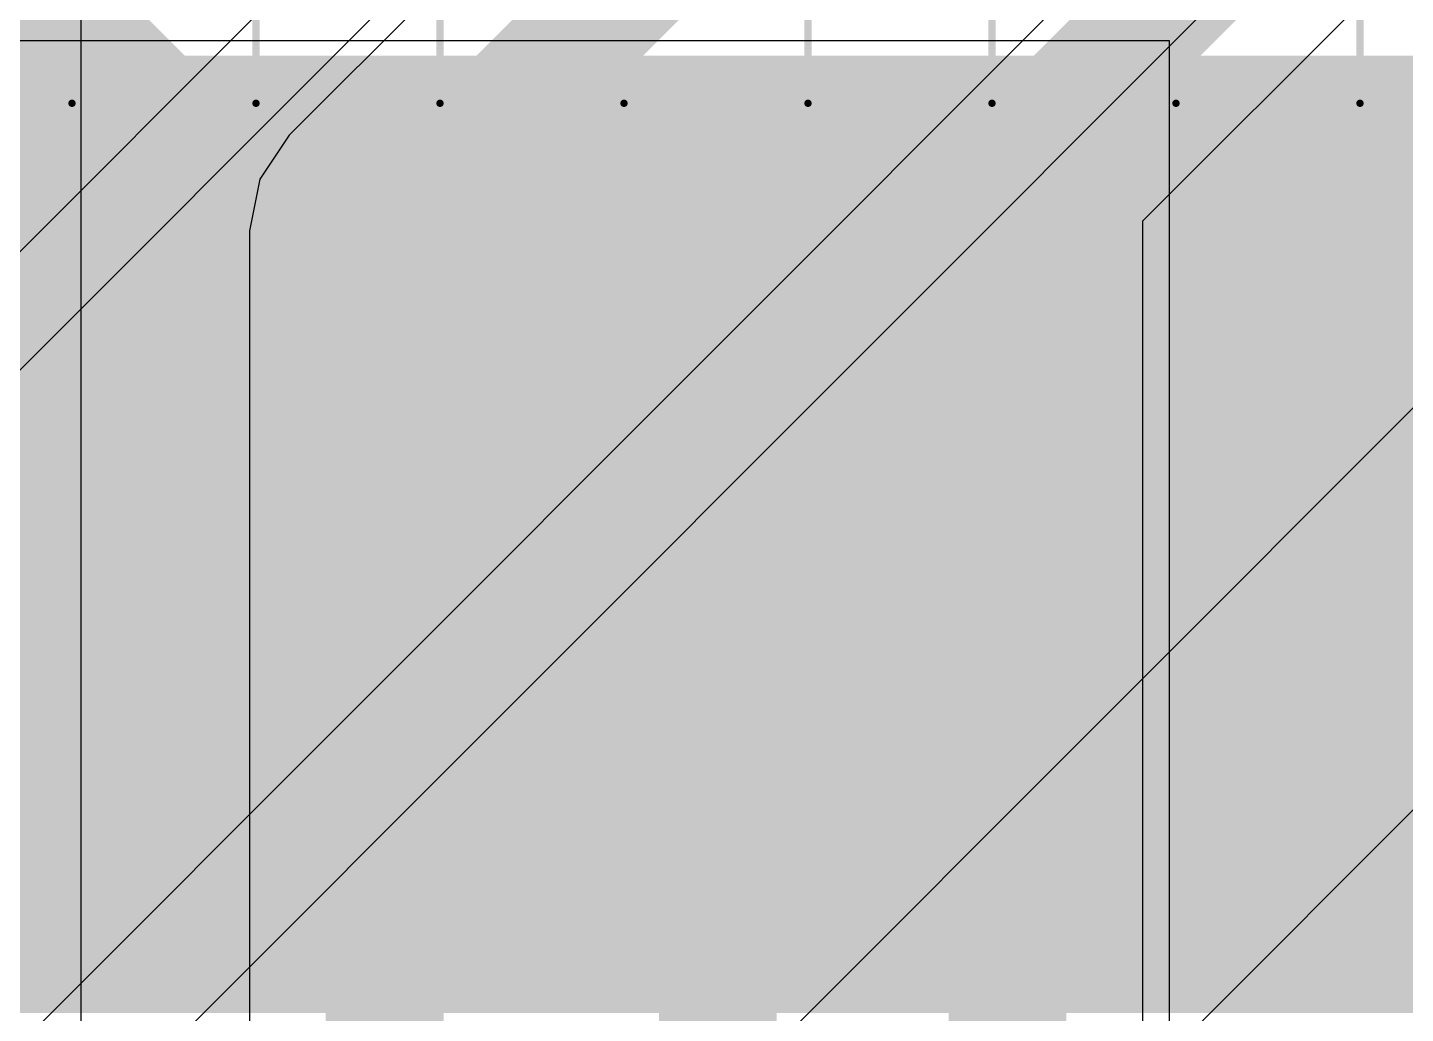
# Model space of a CAD drawing. Header units: inches. Extents: x -6 to 5433, y -4 to 5447.
# Drawn here: x 17.869 to 20.247, y 24.944 to 26.646 of the extents above; entities that cross this region are included whole.
import ezdxf

# ---------------------------------------------------------------- set-up
doc = ezdxf.new("R2010")
doc.units = ezdxf.units.IN
for name, color, linetype in [('Bottom Layer', 5, 'Continuous'), ('Ground', 16, 'Continuous'), ('Mechanical 4', 56, 'Continuous'), ('Top Layer', 1, 'Continuous'), ('Top Paste', 8, 'Continuous'), ('Top Solder', 216, 'Continuous')]:
    doc.layers.add(name, color=color, linetype=linetype)

# ---------------------------------------------------------------- blocks, each defined once
blk = doc.blocks.new('TL3340AF160QG_33')
at = {"layer": 'Top Solder'}
blk.add_line((0.7722, 1.9528), (-5441.5052, 5436.5959), dxfattribs=at)
blk = doc.blocks.new('WQFN_30_EP_2_5_4_5__43')
at = {"layer": 'Top Solder'}
for p in [(1.4499, 1.6459), (1.0303, -1.946), (-1.4501, -1.9542), (-0.9382, -2.4882), (0.6841, -2.4976)]:
    blk.add_line(p, (-5421.1797, -5430.6074), dxfattribs=at)
blk = doc.blocks.new('QTH_030_01_L_D_A_K_TR_154')
at = {"layer": 'Top Layer'}
for points in [[(-4.9025, 3.811), (-4.5975, 3.811), (-4.5975, 2.361), (-4.9025, 2.361)], [(-4.4025, 3.811), (-4.0975, 3.811), (-4.0975, 2.361), (-4.4025, 2.361)], [(-3.9025, 3.811), (-3.5975, 3.811), (-3.5975, 2.361), (-3.9025, 2.361)], [(-3.4025, 3.811), (-3.0975, 3.811), (-3.0975, 2.361), (-3.4025, 2.361)], [(-2.9025, 3.811), (-2.5975, 3.811), (-2.5975, 2.361), (-2.9025, 2.361)]]:
    blk.add_hatch(color=1, dxfattribs=at).paths.add_polyline_path(points)
at = {"layer": 'Top Paste'}
for points in [[(-4.9025, 3.811), (-4.5975, 3.811), (-4.5975, 2.361), (-4.9025, 2.361)], [(-4.4025, 3.811), (-4.0975, 3.811), (-4.0975, 2.361), (-4.4025, 2.361)], [(-3.9025, 3.811), (-3.5975, 3.811), (-3.5975, 2.361), (-3.9025, 2.361)], [(-3.4025, 3.811), (-3.0975, 3.811), (-3.0975, 2.361), (-3.4025, 2.361)], [(-2.9025, 3.811), (-2.5975, 3.811), (-2.5975, 2.361), (-2.9025, 2.361)]]:
    blk.add_hatch(color=8, dxfattribs=at).paths.add_polyline_path(points)
at = {"layer": 'Top Solder'}
for points in [[(-5.0041, 3.9126), (-4.4959, 3.9126), (-4.4959, 2.2594), (-5.0041, 2.2594)], [(-4.5041, 3.9126), (-3.9959, 3.9126), (-3.9959, 2.2594), (-4.5041, 2.2594)], [(-4.0041, 3.9126), (-3.4959, 3.9126), (-3.4959, 2.2594), (-4.0041, 2.2594)], [(-3.5041, 3.9126), (-2.9959, 3.9126), (-2.9959, 2.2594), (-3.5041, 2.2594)], [(-3.0041, 3.9126), (-2.4959, 3.9126), (-2.4959, 2.2594), (-3.0041, 2.2594)]]:
    blk.add_hatch(color=216, dxfattribs=at).paths.add_polyline_path(points)

msp = doc.modelspace()

# ---------------------------------------------------------------- linework, layer by layer
at = {"layer": 'Bottom Layer'}
for points in [[(14.3275, 30.2128, 0.2794, 0.2794, 0), (18.4008, 26.1395, 0.2794, 0.2794, 0)], [(16.7922, 27.1016, 0.2794, 0.2794, 0), (18.2115, 25.6823, 0.2794, 0.2794, 0)], [(18.4008, 26.1395, 0.2794, 0.2794, 0), (21.0144, 26.1395, 0.2794, 0.2794, 0)], [(18.2115, 25.6823, 0.2794, 0.2794, 0), (20.8251, 25.6823, 0.2794, 0.2794, 0)]]:
    msp.add_lwpolyline(points, format="xyseb", dxfattribs=at)
for points in [[(18.331, 26.1395, 0.1397, 0.1397, 1), (18.4707, 26.1395, 0.1397, 0.1397, 1)], [(18.331, 26.1395, 0.1397, 0.1397, 1), (18.4707, 26.1395, 0.1397, 0.1397, 1)], [(18.1416, 25.6823, 0.1397, 0.1397, 1), (18.2813, 25.6823, 0.1397, 0.1397, 1)], [(18.1416, 25.6823, 0.1397, 0.1397, 1), (18.2813, 25.6823, 0.1397, 0.1397, 1)]]:
    msp.add_lwpolyline(points, format="xyseb", close=True, dxfattribs=at)
at = {"layer": 'Ground'}
for p, q in [((21.3483, 29.4872), (18.3208, 26.4598)), ((19.7937, 26.3117), (21.8689, 28.3869)), ((17.9618, 24.3989), (17.9618, 27.3113)), ((18.3208, 26.4598), (18.2703, 26.3841)), ((18.2703, 26.3841), (18.2525, 26.2949)), ((19.7937, 24.8632), (19.7937, 26.3117)), ((18.2525, 26.2949), (18.2525, 24.5815))]:
    msp.add_line(p, q, dxfattribs=at)
for points in [[(18.4856, 26.2949, 0.2032, 0.2032, 0), (21.5131, 29.3224, 0.2032, 0.2032, 0)], [(19.5606, 26.4082, 0.2032, 0.2032, 0), (21.7723, 28.6199, 0.2032, 0.2032, 0)], [(19.5606, 24.2158, 0.2032, 0.2032, 0), (19.5606, 26.4082, 0.2032, 0.2032, 0)], [(18.4856, 24.2158, 0.2032, 0.2032, 0), (18.4856, 26.2949, 0.2032, 0.2032, 0)]]:
    msp.add_lwpolyline(points, format="xyseb", dxfattribs=at)
for points in [[(19.5098, 26.4082, 0.1016, 0.1016, 1), (19.6114, 26.4082, 0.1016, 0.1016, 1)], [(19.5098, 26.4082, 0.1016, 0.1016, 1), (19.6114, 26.4082, 0.1016, 0.1016, 1)], [(18.4348, 26.2949, 0.1016, 0.1016, 1), (18.5364, 26.2949, 0.1016, 0.1016, 1)], [(18.4348, 26.2949, 0.1016, 0.1016, 1), (18.5364, 26.2949, 0.1016, 0.1016, 1)]]:
    msp.add_lwpolyline(points, format="xyseb", close=True, dxfattribs=at)
at = {"layer": 'Mechanical 4'}
for points in [[(17.9462, 26.5149, 0.0127, 0.0127, 0), (17.9462, 27.3979, 0.0127, 0.0127, 0)], [(18.2637, 26.5149, 0.0127, 0.0127, 0), (18.2637, 27.3979, 0.0127, 0.0127, 0)], [(18.5812, 26.5149, 0.0127, 0.0127, 0), (18.5812, 27.3979, 0.0127, 0.0127, 0)], [(18.8987, 26.5149, 0.0127, 0.0127, 0), (18.8987, 27.3979, 0.0127, 0.0127, 0)], [(19.2162, 26.5149, 0.0127, 0.0127, 0), (19.2162, 27.3979, 0.0127, 0.0127, 0)], [(19.5337, 26.5149, 0.0127, 0.0127, 0), (19.5337, 27.3979, 0.0127, 0.0127, 0)], [(19.8512, 26.5149, 0.0127, 0.0127, 0), (19.8512, 27.3979, 0.0127, 0.0127, 0)], [(20.1687, 26.5149, 0.0127, 0.0127, 0), (20.1687, 27.3979, 0.0127, 0.0127, 0)], [(17.9462, 26.5149, 0.0127, 0.0127, 0), (18.2637, 26.5149, 0.0127, 0.0127, 0)], [(18.5812, 26.5149, 0.0127, 0.0127, 0), (18.8987, 26.5149, 0.0127, 0.0127, 0)], [(19.2162, 26.5149, 0.0127, 0.0127, 0), (19.5337, 26.5149, 0.0127, 0.0127, 0)], [(19.8512, 26.5149, 0.0127, 0.0127, 0), (20.1687, 26.5149, 0.0127, 0.0127, 0)], [(3.3624, 26.2949, 0.0127, 0.0127, 0), (27.1324, 26.2949, 0.0127, 0.0127, 0)]]:
    msp.add_lwpolyline(points, format="xyseb", dxfattribs=at)
for points in [[(17.943, 26.5149, 0.00635, 0.00635, 1), (17.9493, 26.5149, 0.00635, 0.00635, 1)], [(17.943, 26.5149, 0.00635, 0.00635, 1), (17.9493, 26.5149, 0.00635, 0.00635, 1)], [(18.2605, 26.5149, 0.00635, 0.00635, 1), (18.2668, 26.5149, 0.00635, 0.00635, 1)], [(18.2605, 26.5149, 0.00635, 0.00635, 1), (18.2668, 26.5149, 0.00635, 0.00635, 1)], [(18.578, 26.5149, 0.00635, 0.00635, 1), (18.5843, 26.5149, 0.00635, 0.00635, 1)], [(18.578, 26.5149, 0.00635, 0.00635, 1), (18.5843, 26.5149, 0.00635, 0.00635, 1)], [(18.8955, 26.5149, 0.00635, 0.00635, 1), (18.9018, 26.5149, 0.00635, 0.00635, 1)], [(18.8955, 26.5149, 0.00635, 0.00635, 1), (18.9018, 26.5149, 0.00635, 0.00635, 1)], [(19.213, 26.5149, 0.00635, 0.00635, 1), (19.2193, 26.5149, 0.00635, 0.00635, 1)], [(19.213, 26.5149, 0.00635, 0.00635, 1), (19.2193, 26.5149, 0.00635, 0.00635, 1)], [(19.5305, 26.5149, 0.00635, 0.00635, 1), (19.5368, 26.5149, 0.00635, 0.00635, 1)], [(19.5305, 26.5149, 0.00635, 0.00635, 1), (19.5368, 26.5149, 0.00635, 0.00635, 1)], [(19.848, 26.5149, 0.00635, 0.00635, 1), (19.8543, 26.5149, 0.00635, 0.00635, 1)], [(19.848, 26.5149, 0.00635, 0.00635, 1), (19.8543, 26.5149, 0.00635, 0.00635, 1)], [(20.1655, 26.5149, 0.00635, 0.00635, 1), (20.1718, 26.5149, 0.00635, 0.00635, 1)], [(20.1655, 26.5149, 0.00635, 0.00635, 1), (20.1718, 26.5149, 0.00635, 0.00635, 1)]]:
    msp.add_lwpolyline(points, format="xyseb", close=True, dxfattribs=at)
at = {"layer": 'Top Layer'}
for p, q in [((19.8401, 26.6227), (17.7811, 26.6227)), ((19.8401, 24.9187), (19.8401, 26.6227))]:
    msp.add_line(p, q, dxfattribs=at)
for points in [[(19.0606, 24.7908, 0.2032, 0.2032, 0), (19.0606, 25.7707, 0.2032, 0.2032, 0)], [(19.5606, 24.2158, 0.2032, 0.2032, 0), (19.5606, 25.7707, 0.2032, 0.2032, 0)]]:
    msp.add_lwpolyline(points, format="xyseb", dxfattribs=at)
for points in [[(19.0098, 25.7707, 0.1016, 0.1016, 1), (19.1114, 25.7707, 0.1016, 0.1016, 1)], [(19.5098, 25.7707, 0.1016, 0.1016, 1), (19.6114, 25.7707, 0.1016, 0.1016, 1)]]:
    msp.add_lwpolyline(points, format="xyseb", close=True, dxfattribs=at)

# ---------------------------------------------------------------- block references
for name, p, rotation in [('TL3340AF160QG_33', (-3.7438, 5.9879), 270), ('WQFN_30_EP_2_5_4_5__43', (11.6724, 16.8857), 180), ('QTH_030_01_L_D_A_K_TR_154', (15.3106, 28.8567), 180)]:
    msp.add_blockref(name, p, dxfattribs=dict(rotation=rotation))

doc.saveas('drawing.dxf')
